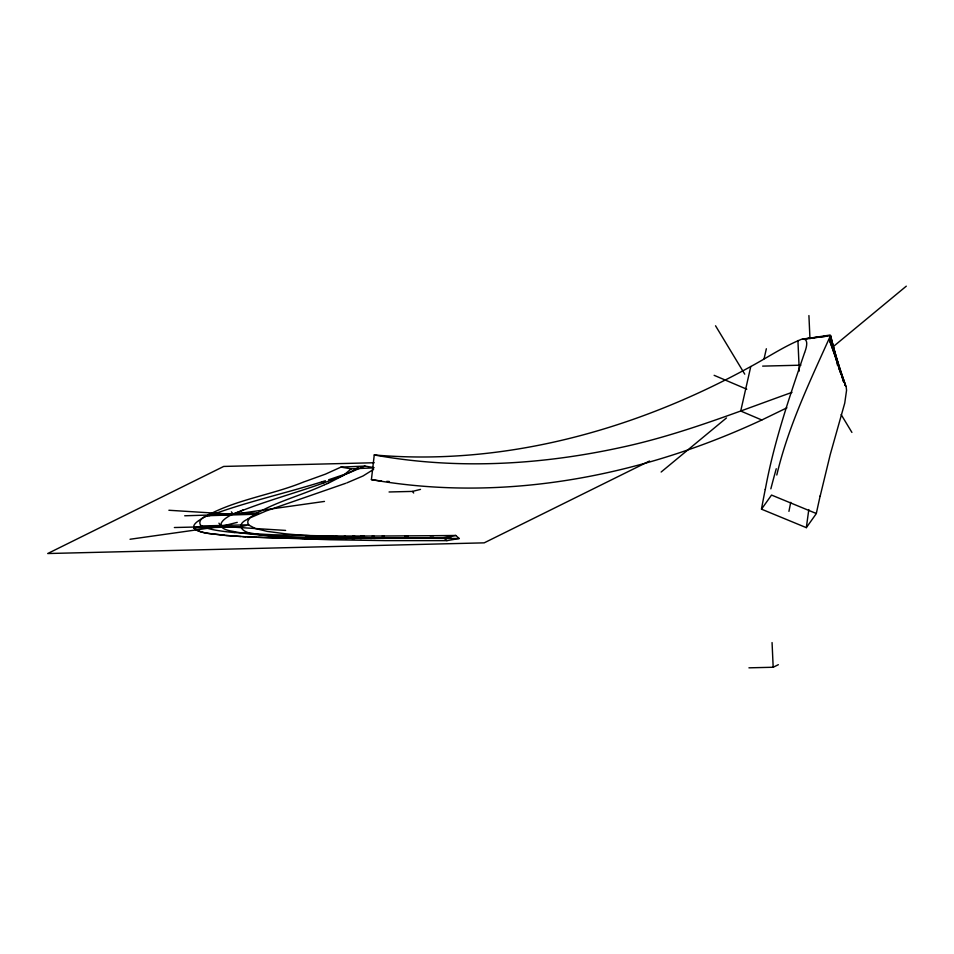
<?xml version="1.0" encoding="UTF-8"?>
<svg xmlns="http://www.w3.org/2000/svg" width="954" height="954" viewBox="0 0 954 954"><rect width="100%" height="100%" fill="white"/><g stroke="black" fill="none" stroke-linecap="round" stroke-linejoin="round"><path stroke-width="1.43" d="M776.794 475.02C788.231 426.343 810.399 380.276 830.576 335.45L836.384 360.612M830.672 336.178L840.259 372.68M381.6 481.114L371.416 479.612L374.254 454.951C456.155 469.893 540.668 465.039 621.71 447.295C680.226 434.702 735.844 412.474 791.999 392.368M806.333 527.657L816.362 513.538L771.536 495.066L761.495 509.174L806.333 527.657L808.801 509.567M765.287 489.462C773.837 442.644 789.244 397.568 804.604 352.658M820.166 496.163L830.218 454.629L844.743 403.113L846.568 390.246L846.15 386.704L844.779 384.7M804.723 352.288C806.237 348.46 809.481 337.978 801.968 339.099C784.021 346.302 767.791 357.368 750.774 366.527L740.721 411.031L761.805 419.998L786.895 407.835M764.071 358.799L766.348 348.759M373.837 467.877L351.215 468.831L343.345 475.462L329.035 482.831M373.61 469.356L362.997 475.986L346.851 482.879M661.146 472.027L726.483 417.935M832.937 346.898L906.3 286.164M358.096 467.46L356.343 468.617M827.058 336.309L830.505 335.331M198.635 520.669C181.343 532.678 214.686 533.727 221.018 534.979M247.599 519.203C234.255 525.225 243.425 533.107 253.645 533.632A195.642 18.746 -2.6 0 0 258.832 534.634L268.778 536.041A197.323 18.913 -2.6 0 0 273.941 536.613L312.745 539.153M198.778 520.574C230.129 500.158 269.481 495.985 303.61 481.997M247.813 519.083C270.721 502.841 299.031 496.629 324.253 484.87M750.774 366.527C636.759 429.443 504.904 466.327 374.254 454.951M373.789 467.567L364.988 466.089L340.948 467.114L325.386 474.162L304.433 481.722M649.543 461.02L484.191 542.85L47.7 553.535L223.713 466.434L374.183 462.75M748.938 667.836L773.181 667.251L778.357 664.688M364.988 466.089L348.985 472.862L328.629 479.779M761.805 419.998C641.052 476.249 503.7 502.996 371.416 479.612M233.754 514.087L243.163 509.889M328.414 483.094L327.186 483.63M326.876 483.761L324.587 484.739M345.753 483.284L266.273 510.891L249.805 517.974L247.897 520.92L247.813 523.174L249.006 525.165L255.183 528.468L267.251 531.39L284.996 533.739A237.009 22.717 -2.6 0 0 297.457 534.836M323.919 482.843C295.931 492.92 267.084 500.576 239.454 511.654C226.909 515.315 208.413 527.574 233.11 531.39A189.083 18.126 -2.6 0 0 252.822 534.288C318.827 539.761 385.177 538.032 451.349 538.056M325.433 480.768L324.229 481.138M323.621 481.329L322.082 481.782M321.808 481.865C284.101 493.671 245.321 502.15 208.306 516.102C200.769 515.78 195.463 525.332 204.86 527.443M193.805 527.956L201.807 525.952L248.684 524.807L240.682 526.811L193.805 527.956C201.807 534.562 213.672 533.477 223.439 535.23M237.26 522.375L221.245 526.381L130.042 539.26M389.065 491.978L412.498 491.405L420.511 489.39M435.859 537.71L443.479 537.603L455.773 535.468L459.22 538.509L446.913 540.644L385.225 540.62L330.668 539.749L247.849 536.899M829.539 335.128L804.27 339.04L827.404 336.094L803.053 338.956M324.467 501.422L233.265 514.301L184.706 515.78M762.663 366.121L800.871 365.179M174.367 527.526L221.245 526.381L285.616 530.424M432.055 537.77L437.755 537.686M433.951 537.746L407.656 538.08M455.773 535.468L430.063 535.731M409.481 538.056L387.694 538.271M433.724 535.695L382.256 536.017M382.351 538.318L389.506 538.259M373.706 538.378L384.092 538.306M370.259 538.402L375.435 538.366M404.615 535.921L408.24 535.898M371.988 538.39L359.968 538.45M361.685 538.45L345.396 538.497M351.764 538.485L354.96 538.473M372.239 536.041L383.937 536.017M346.982 538.485L326.673 538.485M373.908 536.041L353.052 536.029M360.994 536.041L364.178 536.041M459.22 538.509L371.249 537.806L310.515 535.719A262.243 25.138 -2.6 0 1 305.471 535.409L297.445 534.836M344.454 536.005L354.638 536.029M327.425 538.485L319.185 538.461M345.169 536.005L335.88 535.957M319.924 538.461L313.27 538.438M336.583 535.957L328.474 535.909M313.58 538.438L299.58 538.318M326.518 535.898L329.13 535.909M323.907 535.874L327.162 535.898M304.052 538.366L306.306 538.39M234.624 532.559L272.462 534.765L324.551 535.874M301.81 538.342L302.931 538.354M292.95 538.235L300.701 538.33M297.362 538.294L298.471 538.306M296.253 538.283L273.512 537.841A254.146 24.363 -2.6 0 1 257.83 537.341M290.767 538.199L291.852 538.211M289.658 538.175L284.197 538.08M276.684 537.925L278.806 537.973M272.617 537.817L274.561 537.865M255.982 537.269L256.912 537.305M254.146 537.185L255.064 537.233M386.728 481.365L389.304 481.484M252.321 537.114L253.227 537.15M251.415 537.066L242.698 536.637M246.096 536.816L226.635 535.516M241.1 536.542L225.955 535.456M168.894 510.259L233.265 514.301L231.369 511.845M226.301 535.492L224.679 535.337M225.299 535.397L224.047 535.289M224.357 535.313L222.819 535.17M222.52 535.134L221.614 535.051M340.948 467.114L351.215 468.831M714.141 375.327L746.767 389.208M443.479 537.603L446.913 540.644M412.498 491.405L413.666 493.003M218.931 523.186L221.137 526.226M841.154 414.585L851.91 432.412M715.536 325.779L744.752 374.159M845.983 386.251L829.384 339.874L845.327 385.213L830.087 338.3L843.527 381.648L830.517 337.036L839.365 369.735M836.825 362.413L837.481 365.251M808.92 315.571L809.97 338.801M797.914 340.542L799.297 371.034M772.06 642.567L773.181 667.251M788.934 511.356A446.782 57.467 -85.4 0 1 790.747 502.329M770.844 488.853A446.746 81.257 -84.5 0 1 776.246 468.748M816.374 513.252A451.993 38.41 -82.9 0 1 820.178 495.877M761.483 509.054A442.751 77.739 -87.7 0 1 765.263 489.33M323.251 535.862A353.111 33.843 -2.6 0 1 305.602 535.635M234.541 532.559A186.507 17.876 -2.6 0 1 204.907 527.443M356.522 468.617A940.155 90.105 -2.6 0 1 323.716 482.843M257.067 512.954L208.509 514.421L209.463 515.649L258.021 514.17L257.067 512.954"/></g></svg>
